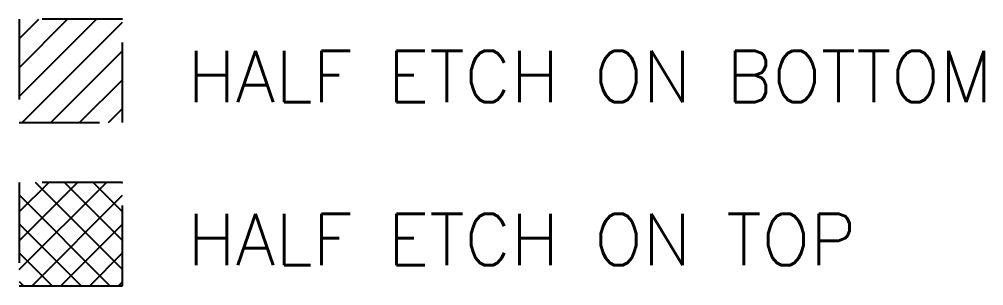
# Model space of a CAD drawing. Header units: millimetres. Extents: x 510.6 to 523.2, y 72.1 to 80.3.
# Drawn here: x 510.568 to 512.071, y 72.058 to 72.473 of the extents above; entities that cross this region are included whole.
import ezdxf
from ezdxf.enums import TextEntityAlignment as Align

# ---------------------------------------------------------------- set-up
doc = ezdxf.new("R2010")
doc.units = ezdxf.units.MM
doc.header["$LTSCALE"] = 0.5
doc.linetypes.add('HIDDEN', pattern=[0.375, 0.25, -0.125])
for name, color, linetype in [('1', 7, 'HIDDEN'), ('1D', 4, 'Continuous'), ('HEB', 4, 'Continuous'), ('HET', 6, 'Continuous')]:
    doc.layers.add(name, color=color, linetype=linetype)
doc.styles.add('SIMPLEX', font='simplex.shx', dxfattribs={"bigfont": 'AllInOneBig.shx'})

msp = doc.modelspace()

# ---------------------------------------------------------------- hatches: boundary and pattern name
at = {"layer": 'HEB'}
h = msp.add_hatch(dxfattribs=at)
h.set_pattern_fill('ANSI31', color=256, scale=0.01, angle=360, style=0)
h.set_pattern_definition([(45, (535.03034, 77.058187), (-0.02245064, 0.02245064), [])])
h.paths.add_polyline_path([(510.7292, 72.3122), (510.7292, 72.473), (510.5684, 72.473), (510.5684, 72.3122)])
at = {"layer": 'HET'}
h = msp.add_hatch(dxfattribs=at)
h.set_pattern_fill('ANSI37', color=256, scale=0.01, style=0)
h.set_pattern_definition([(45, (535.03034, 77.058187), (-0.02245064, 0.02245064), []), (135, (535.03034, 77.058187), (-0.02245064, -0.02245064), [])])
h.paths.add_polyline_path([(510.7292, 72.0584), (510.7292, 72.2192), (510.5684, 72.2192), (510.5684, 72.0584)])

# ---------------------------------------------------------------- linework, layer by layer
at = {"color": 0, "ltscale": 0.1}
msp.add_line((510.5684, 72.0584), (510.7292, 72.0584), dxfattribs=at)
at = {"layer": '1'}
for p, q in [((510.7292, 72.473), (510.5684, 72.473)), ((510.5684, 72.473), (510.5684, 72.3122)), ((510.7292, 72.3122), (510.7292, 72.473)), ((510.5684, 72.3122), (510.7292, 72.3122)), ((510.7292, 72.2192), (510.5684, 72.2192)), ((510.5684, 72.2192), (510.5684, 72.0584)), ((510.7292, 72.0584), (510.7292, 72.2192))]:
    msp.add_line(p, q, dxfattribs=at)

# ---------------------------------------------------------------- texts
at = {"layer": '1D', "linetype": 'ByBlock', "style": 'SIMPLEX'}
for s, p in [('HALF ETCH ON BOTTOM', (510.8304, 72.3841)), ('HALF ETCH ON TOP', (510.8304, 72.1303))]:
    msp.add_text(s, height=0.08, dxfattribs=at).set_placement(p, align=Align.MIDDLE_LEFT)

doc.saveas('drawing.dxf')
